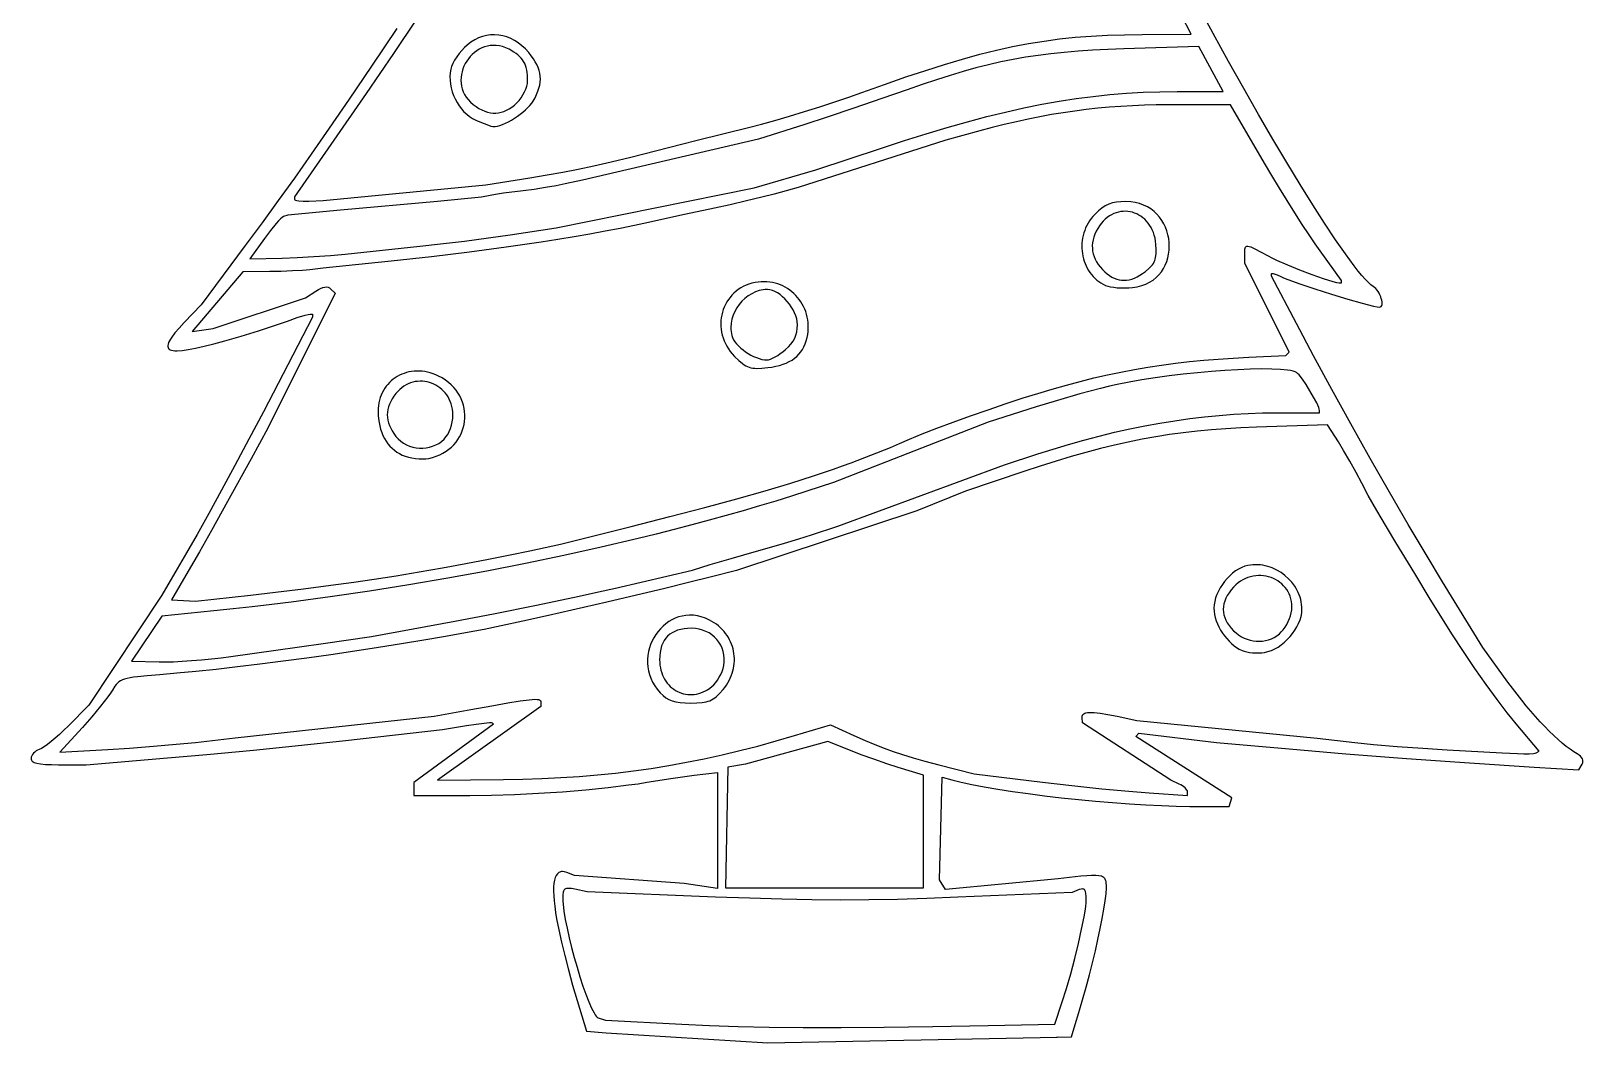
# Model space of a CAD drawing. Extents: x 0.91 to 4.59, y 1.46 to 6.32.
# Drawn here: x 0.913 to 4.587, y 1.456 to 3.852 of the extents above; entities that cross this region are included whole.
import ezdxf

# ---------------------------------------------------------------- set-up
doc = ezdxf.new("R2010")
doc.units = 0
doc.layers.add('LAYER_1', color=18, linetype='CONTINUOUS')

msp = doc.modelspace()

# ---------------------------------------------------------------- linework, layer by layer
at = {"layer": 'LAYER_1'}
for points in [[(1.8252, 3.8799), (1.7707, 3.7984), (1.7059, 3.7034), (1.6224, 3.5826), (1.5365, 3.4588), (1.5365, 3.4534), (1.5371, 3.4523), (1.5391, 3.4513), (1.5423, 3.4505), (1.5464, 3.4498), (1.5572, 3.449), (1.5703, 3.449), (1.6042, 3.4502), (1.9896, 3.4878), (2.0938, 3.5042), (2.1345, 3.5109), (2.1719, 3.5174), (2.2081, 3.5244), (2.2455, 3.5324), (2.2864, 3.5418), (2.3331, 3.5532), (2.4531, 3.5841), (2.4896, 3.5936), (2.6146, 3.6242), (2.6426, 3.6314), (2.6742, 3.6401), (2.7084, 3.6501), (2.7442, 3.6609), (2.7803, 3.6722), (2.8157, 3.6838), (2.8494, 3.6952), (2.8802, 3.7061), (2.9335, 3.7253), (2.9837, 3.7428), (3.031, 3.7585), (3.0757, 3.7727), (3.1184, 3.7853), (3.1592, 3.7965), (3.1985, 3.8063), (3.2368, 3.8147), (3.2742, 3.8219), (3.3112, 3.828), (3.3481, 3.8329), (3.3853, 3.8368), (3.4231, 3.8397), (3.4618, 3.8417), (3.5019, 3.843), (3.5435, 3.8434), (3.66, 3.8438), (3.522, 4.11)], [(1.779, 3.8577), (1.7186, 3.7681), (1.6656, 3.69), (1.6186, 3.6213), (1.576, 3.5599), (1.5363, 3.5035), (1.4981, 3.4502), (1.4598, 3.3976), (1.42, 3.3438), (1.3153, 3.2031), (1.2756, 3.1615), (1.2634, 3.1483), (1.2534, 3.1367), (1.2457, 3.1265), (1.2427, 3.122), (1.2403, 3.1178), (1.2384, 3.114), (1.2371, 3.1106), (1.2365, 3.1074), (1.2364, 3.1047), (1.237, 3.1022), (1.2381, 3.1002), (1.2399, 3.0984), (1.2423, 3.097), (1.2454, 3.096), (1.2491, 3.0952), (1.2534, 3.0948), (1.2584, 3.0947), (1.2703, 3.0955), (1.285, 3.0976), (1.3023, 3.1009), (1.3225, 3.1055), (1.3454, 3.1112), (1.3713, 3.1181), (1.4104, 3.1294), (1.4515, 3.1419), (1.4895, 3.1543), (1.5197, 3.1649), (1.5428, 3.173), (1.5618, 3.1787), (1.5691, 3.1805), (1.5746, 3.1815), (1.5781, 3.1816), (1.579, 3.1813), (1.5793, 3.1807), (1.5793, 3.1742), (1.4976, 3.0168), (1.4628, 2.9502), (1.4286, 2.8853), (1.3954, 2.8231), (1.3636, 2.7643), (1.3336, 2.7096), (1.306, 2.6599), (1.2809, 2.6158), (1.259, 2.5781), (1.222, 2.5156), (1.0493, 2.2552), (1.0005, 2.206), (0.9903, 2.196), (0.98, 2.1864), (0.97, 2.1775), (0.9603, 2.1695), (0.9515, 2.1625), (0.9437, 2.1569), (0.9371, 2.1529), (0.9322, 2.1506), (0.9283, 2.1491), (0.9246, 2.147), (0.9213, 2.1446), (0.9184, 2.1419), (0.916, 2.1389), (0.9142, 2.1358), (0.9131, 2.1326), (0.9127, 2.1295), (0.9129, 2.1275), (0.9134, 2.1256), (0.9144, 2.1239), (0.9159, 2.1224), (0.9178, 2.121), (0.9202, 2.1198), (0.9267, 2.1178), (0.9354, 2.1163), (0.9468, 2.1153), (0.9609, 2.1148), (0.9779, 2.1146), (1.0432, 2.1146), (1.2358, 2.1305), (1.3286, 2.1387), (1.4391, 2.1493), (1.5533, 2.161), (1.6575, 2.1722), (1.8866, 2.198), (1.9439, 2.2073), (1.9664, 2.2107), (1.9853, 2.213), (1.9986, 2.2141), (2.0025, 2.2141), (2.0043, 2.2137), (2.0075, 2.2108), (1.8189, 2.0724), (1.8189, 2.0417), (1.9513, 2.0417), (2.003, 2.0423), (2.0577, 2.044), (2.1141, 2.0468), (2.1707, 2.0506), (2.2261, 2.0552), (2.2789, 2.0605), (2.3276, 2.0665), (2.3501, 2.0696), (2.371, 2.0729), (2.4275, 2.0817), (2.483, 2.0895), (2.5377, 2.0964), (2.5377, 1.8211), (2.4595, 1.8335), (2.1991, 1.8526), (2.1817, 1.8594), (2.1761, 1.8611), (2.171, 1.8617), (2.1687, 1.8615), (2.1665, 1.8611), (2.1644, 1.8604), (2.1625, 1.8594), (2.1607, 1.8581), (2.1591, 1.8565), (2.1562, 1.8525), (2.1538, 1.8474), (2.152, 1.8411), (2.1508, 1.8336), (2.15, 1.825), (2.1499, 1.8153), (2.1502, 1.8044), (2.1512, 1.7924), (2.1526, 1.7793), (2.1546, 1.765), (2.1572, 1.7496), (2.1622, 1.7239), (2.1686, 1.6947), (2.1764, 1.6627), (2.1853, 1.6285), (2.1951, 1.5928), (2.2056, 1.5563), (2.2166, 1.5196), (2.2279, 1.4835), (2.2745, 1.4799), (2.6575, 1.4557), (3.3423, 1.4696), (3.3413, 1.4696), (3.376, 1.4706), (3.385, 1.4991), (3.3938, 1.5282), (3.4024, 1.5578), (3.4107, 1.5875), (3.4186, 1.6169), (3.4259, 1.6458), (3.4328, 1.6739), (3.439, 1.7009), (3.4445, 1.7265), (3.4492, 1.7504), (3.4531, 1.7723), (3.456, 1.7919), (3.458, 1.8088), (3.4589, 1.8229), (3.4589, 1.8288), (3.4586, 1.8338), (3.458, 1.8379), (3.4571, 1.8411), (3.4562, 1.8432), (3.455, 1.845), (3.4535, 1.8466), (3.4518, 1.8481), (3.4497, 1.8493), (3.4473, 1.8503), (3.4413, 1.8517), (3.4336, 1.8525), (3.4239, 1.8524), (3.4122, 1.8517), (3.3981, 1.8504), (3.345, 1.8446), (3.0777, 1.8192), (3.0637, 1.8416), (3.0702, 2.0854), (3.093, 2.079), (3.1148, 2.0734), (3.1406, 2.0677), (3.1698, 2.0621), (3.2021, 2.0566), (3.2369, 2.0513), (3.2738, 2.0461), (3.3123, 2.0411), (3.352, 2.0365), (3.3925, 2.0322), (3.4331, 2.0282), (3.4736, 2.0248), (3.5134, 2.0218), (3.552, 2.0194), (3.5891, 2.0176), (3.6241, 2.0164), (3.6566, 2.0159), (3.7494, 2.0156), (3.7557, 2.0365), (3.5283, 2.1816), (3.5359, 2.1892), (3.72, 2.1673), (3.8918, 2.1518), (4.0257, 2.1404), (4.1692, 2.1293), (4.319, 2.1187), (4.4715, 2.109), (4.5772, 2.1027), (4.5853, 2.1158), (4.5867, 2.1189), (4.5873, 2.122), (4.5871, 2.1252), (4.586, 2.1284), (4.5842, 2.1315), (4.5815, 2.1345), (4.5782, 2.1373), (4.574, 2.14), (4.5658, 2.145), (4.557, 2.1511), (4.5479, 2.158), (4.5383, 2.1659), (4.5284, 2.1745), (4.5182, 2.1839), (4.5077, 2.1941), (4.497, 2.2049), (4.4862, 2.2164), (4.4752, 2.2284), (4.4642, 2.241), (4.4532, 2.254), (4.4422, 2.2675), (4.4313, 2.2814), (4.4204, 2.2956), (4.4098, 2.3101), (4.3506, 2.3924), (4.2548, 2.5477), (4.2159, 2.6119), (4.1737, 2.6831), (4.1293, 2.7595), (4.0837, 2.8395), (4.0379, 2.9213), (3.9928, 3.003), (3.9495, 3.0829), (3.909, 3.1592), (3.8502, 3.2716), (3.8502, 3.2768), (3.8506, 3.2776), (3.8519, 3.2779), (3.8538, 3.2777), (3.8565, 3.2771), (3.8633, 3.2746), (3.8716, 3.2705), (3.8786, 3.2672), (3.8889, 3.2631), (3.9172, 3.2528), (3.9527, 3.2409), (3.9916, 3.2286), (4.0302, 3.2169), (4.0646, 3.2071), (4.0911, 3.2004), (4.1002, 3.1986), (4.1059, 3.1979), (4.1082, 3.1984), (4.1099, 3.1996), (4.1111, 3.2015), (4.1117, 3.2041), (4.1119, 3.2072), (4.1116, 3.2106), (4.1109, 3.2145), (4.1098, 3.2185), (4.1084, 3.2226), (4.1066, 3.2268), (4.1045, 3.2309), (4.1021, 3.2349), (4.0995, 3.2386), (4.0967, 3.2419), (4.0937, 3.2447), (4.0906, 3.2471), (4.0852, 3.251), (4.0789, 3.2567), (4.0719, 3.264), (4.064, 3.2729), (4.0553, 3.2834), (4.0459, 3.2954), (4.0251, 3.3238), (4.0016, 3.3576), (3.9757, 3.3965), (3.9477, 3.4401), (3.9178, 3.4881), (3.8863, 3.54), (3.8533, 3.5955), (3.8191, 3.6541), (3.784, 3.7156), (3.7481, 3.7794), (3.7117, 3.8454), (3.6751, 3.9129)]]:
    msp.add_lwpolyline(points, dxfattribs=at)
for points in [[(1.9658, 3.6407), (1.9796, 3.6349), (1.9919, 3.6301), (2.0013, 3.6267), (2.0065, 3.6254), (2.0113, 3.6256), (2.0168, 3.6265), (2.0227, 3.6282), (2.0292, 3.6305), (2.0359, 3.6335), (2.0429, 3.6369), (2.05, 3.6409), (2.0572, 3.6452), (2.0642, 3.6498), (2.071, 3.6547), (2.0775, 3.6598), (2.0836, 3.665), (2.0891, 3.6703), (2.0941, 3.6755), (2.0982, 3.6806), (2.1016, 3.6856), (2.106, 3.6937), (2.1098, 3.7015), (2.113, 3.7091), (2.1154, 3.7165), (2.1172, 3.7237), (2.1183, 3.7308), (2.1187, 3.7378), (2.1184, 3.7447), (2.1174, 3.7515), (2.1158, 3.7584), (2.1134, 3.7652), (2.1104, 3.7721), (2.1066, 3.779), (2.1022, 3.7861), (2.097, 3.7932), (2.0911, 3.8006), (2.0833, 3.8092), (2.075, 3.8169), (2.0664, 3.8236), (2.0575, 3.8293), (2.0484, 3.834), (2.0391, 3.8377), (2.0296, 3.8404), (2.02, 3.8421), (2.0104, 3.8427), (2.0008, 3.8424), (1.9912, 3.841), (1.9817, 3.8386), (1.9723, 3.8352), (1.9631, 3.8307), (1.9542, 3.8251), (1.9456, 3.8185), (1.9389, 3.8124), (1.9324, 3.8055), (1.9263, 3.7981), (1.9206, 3.7904), (1.9157, 3.7826), (1.9115, 3.775), (1.9084, 3.7678), (1.9064, 3.7612), (1.905, 3.7526), (1.9044, 3.7438), (1.9047, 3.7348), (1.9058, 3.7258), (1.9075, 3.7168), (1.9101, 3.7079), (1.9132, 3.6992), (1.917, 3.6907), (1.9214, 3.6825), (1.9264, 3.6747), (1.9319, 3.6674), (1.9378, 3.6607), (1.9442, 3.6545), (1.9511, 3.6491), (1.9582, 3.6445)], [(1.6562, 3.3235), (1.8333, 3.342), (1.8824, 3.3474), (1.939, 3.3544), (1.9962, 3.3619), (2.0469, 3.3692), (2.1562, 3.3859), (2.625, 3.4806), (2.7708, 3.5227), (2.9266, 3.5744), (2.9807, 3.5921), (3.0325, 3.6083), (3.0821, 3.6232), (3.1299, 3.6367), (3.1759, 3.6489), (3.2204, 3.6599), (3.2636, 3.6696), (3.3057, 3.6781), (3.3468, 3.6855), (3.3873, 3.6918), (3.4272, 3.697), (3.4668, 3.7012), (3.5063, 3.7044), (3.5459, 3.7066), (3.5858, 3.7079), (3.6262, 3.7083), (3.7357, 3.7083), (3.6775, 3.8152), (3.5002, 3.8094), (3.4621, 3.8079), (3.426, 3.8061), (3.3918, 3.8038), (3.359, 3.8011), (3.3275, 3.7978), (3.297, 3.7939), (3.2672, 3.7895), (3.2379, 3.7843), (3.2087, 3.7785), (3.1795, 3.7718), (3.1499, 3.7643), (3.1197, 3.7559), (3.0886, 3.7467), (3.0563, 3.7364), (3.0226, 3.7251), (2.9872, 3.7127), (2.9269, 3.6915), (2.8611, 3.6689), (2.7978, 3.6477), (2.7448, 3.6304), (2.6354, 3.5954), (2.2188, 3.4989), (2.1771, 3.4895), (2.1564, 3.4854), (2.1308, 3.4809), (2.1037, 3.4768), (2.0781, 3.4734), (2.0315, 3.4674), (2.0126, 3.4646), (2, 3.4624), (1.9792, 3.4581), (1.875, 3.4483), (1.6458, 3.4271), (1.5208, 3.4155), (1.5104, 3.4122), (1.5076, 3.4105), (1.5036, 3.4071), (1.4987, 3.402), (1.4929, 3.3957), (1.4797, 3.3796), (1.4655, 3.3607), (1.431, 3.3125), (1.5072, 3.314), (1.5425, 3.3152), (1.5824, 3.3174), (1.6219, 3.3203)], [(2.063, 3.6818), (2.0681, 3.6875), (2.0729, 3.6938), (2.0772, 3.7005), (2.081, 3.7074), (2.0842, 3.7143), (2.0865, 3.7211), (2.088, 3.7274), (2.0885, 3.733), (2.088, 3.7471), (2.0874, 3.7534), (2.0864, 3.7593), (2.0851, 3.7649), (2.0835, 3.77), (2.0815, 3.7748), (2.0791, 3.7793), (2.0764, 3.7836), (2.0732, 3.7876), (2.0696, 3.7914), (2.0656, 3.795), (2.0611, 3.7985), (2.0561, 3.8019), (2.0445, 3.8085), (2.0369, 3.812), (2.0293, 3.8146), (2.0218, 3.8164), (2.0144, 3.8174), (2.0072, 3.8176), (2.0001, 3.817), (1.9932, 3.8158), (1.9866, 3.8139), (1.9802, 3.8115), (1.974, 3.8084), (1.9682, 3.8048), (1.9627, 3.8008), (1.9575, 3.7962), (1.9527, 3.7913), (1.9483, 3.786), (1.9443, 3.7804), (1.9408, 3.7745), (1.9377, 3.7683), (1.9352, 3.7619), (1.9332, 3.7554), (1.9317, 3.7487), (1.9309, 3.7419), (1.9306, 3.7351), (1.9309, 3.7282), (1.932, 3.7214), (1.9337, 3.7147), (1.9361, 3.708), (1.9392, 3.7015), (1.9432, 3.6952), (1.9479, 3.6892), (1.9534, 3.6833), (1.9597, 3.6778), (1.9666, 3.6728), (1.9733, 3.6685), (1.9801, 3.6649), (1.9868, 3.662), (1.9935, 3.6598), (2.0002, 3.6583), (2.0068, 3.6575), (2.0133, 3.6574), (2.0198, 3.658), (2.0262, 3.6593), (2.0325, 3.6613), (2.0388, 3.664), (2.045, 3.6674), (2.0511, 3.6715), (2.0571, 3.6763)], [(1.3021, 2.5019), (1.4323, 2.5162), (1.4919, 2.523), (1.5579, 2.5311), (1.6223, 2.5393), (1.6771, 2.5467), (1.7253, 2.5537), (1.7772, 2.5619), (1.8315, 2.571), (1.8869, 2.5807), (1.9421, 2.5907), (1.9958, 2.601), (2.0468, 2.6112), (2.0938, 2.6211), (2.1667, 2.637), (2.3333, 2.6787), (2.425, 2.7019), (2.5083, 2.7237), (2.5836, 2.744), (2.6512, 2.7632), (2.7117, 2.7812), (2.7654, 2.7981), (2.8128, 2.8142), (2.8342, 2.822), (2.8542, 2.8295), (2.9479, 2.8659), (2.9688, 2.8753), (2.9924, 2.8855), (3.0224, 2.8976), (3.0573, 2.9111), (3.096, 2.9255), (3.137, 2.9403), (3.1793, 2.9551), (3.2214, 2.9695), (3.2621, 2.9829), (3.2968, 2.9938), (3.3308, 3.004), (3.3641, 3.0135), (3.3969, 3.0222), (3.4293, 3.0302), (3.4614, 3.0376), (3.4933, 3.0443), (3.5253, 3.0503), (3.5573, 3.0558), (3.5896, 3.0607), (3.6223, 3.065), (3.6555, 3.0688), (3.6893, 3.0721), (3.7239, 3.0749), (3.7594, 3.0772), (3.7959, 3.0791), (3.8834, 3.083), (3.8919, 3.0916), (3.7865, 3.3017), (3.7865, 3.3227), (3.7867, 3.3314), (3.787, 3.3348), (3.7876, 3.3375), (3.7886, 3.3396), (3.7899, 3.3411), (3.7918, 3.3419), (3.7942, 3.3421), (3.7972, 3.3416), (3.8009, 3.3404), (3.8107, 3.3361), (3.8241, 3.3292), (3.8417, 3.3195), (3.851, 3.3146), (3.862, 3.3093), (3.8877, 3.2979), (3.9163, 3.2863), (3.9454, 3.2753), (3.9723, 3.2658), (3.9947, 3.2589), (4.0034, 3.2566), (4.01, 3.2553), (4.0142, 3.2551), (4.0153, 3.2554), (4.0156, 3.2561), (4.0156, 3.2607), (3.9649, 3.3309), (3.9531, 3.3478), (3.9389, 3.369), (3.9228, 3.3937), (3.9054, 3.421), (3.8688, 3.4799), (3.8507, 3.5099), (3.8334, 3.5391), (3.7526, 3.6771), (3.6054, 3.677), (3.5769, 3.6767), (3.5488, 3.676), (3.5209, 3.6749), (3.4933, 3.6733), (3.4658, 3.6712), (3.4385, 3.6687), (3.4112, 3.6657), (3.384, 3.6622), (3.3567, 3.6582), (3.3292, 3.6536), (3.3016, 3.6486), (3.2738, 3.643), (3.2457, 3.6369), (3.2172, 3.6303), (3.1884, 3.6231), (3.159, 3.6154), (3.0784, 3.5935), (2.7292, 3.4814), (2.6719, 3.4654), (2.6431, 3.4579), (2.6069, 3.4492), (2.5681, 3.4404), (2.5312, 3.4325), (2.4602, 3.4176), (2.4062, 3.4057), (2.3744, 3.3985), (2.3414, 3.3913), (2.3073, 3.3844), (2.2721, 3.3775), (2.2358, 3.3709), (2.1984, 3.3643), (2.1598, 3.3579), (2.1203, 3.3516), (2.0379, 3.3395), (1.9512, 3.328), (1.8605, 3.3171), (1.7656, 3.3068), (1.6042, 3.2902), (1.5729, 3.2864), (1.5557, 3.2849), (1.5321, 3.2836), (1.5051, 3.2825), (1.4778, 3.282), (1.4139, 3.2812), (1.2941, 3.1406), (1.3438, 3.1474), (1.5625, 3.2198), (1.5871, 3.2359), (1.593, 3.2395), (1.5984, 3.2423), (1.6035, 3.2442), (1.6081, 3.2453), (1.6122, 3.2456), (1.6159, 3.2451), (1.6192, 3.2437), (1.622, 3.2415), (1.6324, 3.2311), (1.4736, 2.9115), (1.4335, 2.8385), (1.3777, 2.7375), (1.3396, 2.669), (1.3113, 2.6189), (1.2848, 2.5729), (1.2455, 2.5052)], [(3.4568, 3.2494), (3.4622, 3.2476), (3.4688, 3.246), (3.4764, 3.2448), (3.4848, 3.2439), (3.4937, 3.2434), (3.5028, 3.2433), (3.5119, 3.2436), (3.5207, 3.2443), (3.5321, 3.246), (3.5427, 3.2488), (3.5524, 3.2524), (3.5613, 3.2569), (3.5695, 3.2621), (3.5768, 3.268), (3.5834, 3.2746), (3.5891, 3.2817), (3.5941, 3.2894), (3.5983, 3.2974), (3.6017, 3.3059), (3.6044, 3.3146), (3.6063, 3.3235), (3.6074, 3.3327), (3.6078, 3.3419), (3.6075, 3.3511), (3.6064, 3.3603), (3.6046, 3.3694), (3.602, 3.3783), (3.5988, 3.387), (3.5948, 3.3954), (3.5901, 3.4034), (3.5846, 3.4109), (3.5785, 3.418), (3.5717, 3.4244), (3.5642, 3.4303), (3.556, 3.4354), (3.5471, 3.4397), (3.5376, 3.4432), (3.5273, 3.4458), (3.5164, 3.4474), (3.5049, 3.4479), (3.4931, 3.4476), (3.4826, 3.4465), (3.4732, 3.4446), (3.4645, 3.4416), (3.4563, 3.4376), (3.4483, 3.4323), (3.4401, 3.4256), (3.4315, 3.4175), (3.427, 3.4126), (3.4228, 3.4076), (3.419, 3.4023), (3.4156, 3.3969), (3.4125, 3.3913), (3.4098, 3.3855), (3.4075, 3.3797), (3.4055, 3.3737), (3.4039, 3.3676), (3.4026, 3.3615), (3.4017, 3.3553), (3.4011, 3.3491), (3.4008, 3.3429), (3.4009, 3.3367), (3.4013, 3.3306), (3.4021, 3.3245), (3.4032, 3.3184), (3.4046, 3.3125), (3.4063, 3.3066), (3.4083, 3.3009), (3.4107, 3.2954), (3.4134, 3.29), (3.4164, 3.2847), (3.4197, 3.2797), (3.4233, 3.2749), (3.4272, 3.2704), (3.4314, 3.2661), (3.4359, 3.2621), (3.4407, 3.2584), (3.4458, 3.2551), (3.4512, 3.252)], [(3.5512, 3.2824), (3.5591, 3.289), (3.5654, 3.2953), (3.5679, 3.2984), (3.5701, 3.3015), (3.5719, 3.3048), (3.5734, 3.3082), (3.5746, 3.3118), (3.5755, 3.3156), (3.5766, 3.3242), (3.5767, 3.3344), (3.5761, 3.3465), (3.5752, 3.3541), (3.574, 3.3613), (3.5722, 3.3681), (3.5701, 3.3746), (3.5675, 3.3808), (3.5646, 3.3866), (3.5613, 3.3919), (3.5577, 3.397), (3.5539, 3.4016), (3.5497, 3.4058), (3.5453, 3.4096), (3.5407, 3.413), (3.5358, 3.416), (3.5308, 3.4186), (3.5257, 3.4207), (3.5204, 3.4224), (3.515, 3.4236), (3.5095, 3.4244), (3.504, 3.4248), (3.4985, 3.4246), (3.4929, 3.4241), (3.4874, 3.423), (3.4819, 3.4214), (3.4765, 3.4194), (3.4711, 3.4168), (3.4659, 3.4137), (3.4609, 3.4102), (3.456, 3.4061), (3.4513, 3.4015), (3.4468, 3.3963), (3.4425, 3.3906), (3.4386, 3.3844), (3.4348, 3.3775), (3.4316, 3.3706), (3.4292, 3.3638), (3.4273, 3.357), (3.4261, 3.3503), (3.4256, 3.3436), (3.4257, 3.3371), (3.4264, 3.3305), (3.4278, 3.3241), (3.4298, 3.3178), (3.4324, 3.3115), (3.4357, 3.3053), (3.4396, 3.2992), (3.4442, 3.2932), (3.4494, 3.2873), (3.4552, 3.2815), (3.4607, 3.2768), (3.4662, 3.2727), (3.4719, 3.2692), (3.4775, 3.2664), (3.4833, 3.2642), (3.4891, 3.2626), (3.495, 3.2617), (3.5009, 3.2614), (3.5069, 3.2618), (3.513, 3.2628), (3.5192, 3.2645), (3.5255, 3.2668), (3.5318, 3.2697), (3.5382, 3.2733), (3.5447, 3.2776)], [(2.5786, 3.0812), (2.5884, 3.0718), (2.597, 3.0645), (2.601, 3.0616), (2.6049, 3.0592), (2.6088, 3.0572), (2.6129, 3.0556), (2.617, 3.0544), (2.6214, 3.0536), (2.6262, 3.0531), (2.6313, 3.0529), (2.643, 3.0534), (2.6572, 3.0548), (2.667, 3.0561), (2.6763, 3.0578), (2.6851, 3.06), (2.6933, 3.0625), (2.7009, 3.0654), (2.708, 3.0688), (2.7145, 3.0725), (2.7205, 3.0767), (2.726, 3.0813), (2.731, 3.0864), (2.7354, 3.0919), (2.7394, 3.0978), (2.7428, 3.1042), (2.7458, 3.111), (2.7482, 3.1183), (2.7502, 3.126), (2.7516, 3.1332), (2.7525, 3.1404), (2.7529, 3.1474), (2.7529, 3.1544), (2.7525, 3.1612), (2.7517, 3.1679), (2.7505, 3.1745), (2.7489, 3.1809), (2.7469, 3.1872), (2.7446, 3.1933), (2.7419, 3.1992), (2.7388, 3.2049), (2.7355, 3.2104), (2.7318, 3.2157), (2.7279, 3.2207), (2.7236, 3.2255), (2.7191, 3.23), (2.7144, 3.2342), (2.7093, 3.2381), (2.7041, 3.2417), (2.6986, 3.245), (2.6929, 3.248), (2.687, 3.2506), (2.6809, 3.2528), (2.6747, 3.2547), (2.6683, 3.2562), (2.6617, 3.2573), (2.655, 3.258), (2.6482, 3.2582), (2.6413, 3.258), (2.6342, 3.2574), (2.6271, 3.2563), (2.6197, 3.2546), (2.6125, 3.2525), (2.6057, 3.2499), (2.5992, 3.2469), (2.5931, 3.2434), (2.5873, 3.2396), (2.5819, 3.2355), (2.5768, 3.231), (2.5721, 3.2262), (2.5677, 3.2211), (2.5638, 3.2157), (2.5602, 3.2101), (2.557, 3.2043), (2.5542, 3.1982), (2.5518, 3.192), (2.5498, 3.1857), (2.5482, 3.1792), (2.5471, 3.1726), (2.5463, 3.1659), (2.546, 3.1591), (2.5462, 3.1523), (2.5468, 3.1455), (2.5478, 3.1387), (2.5493, 3.1319), (2.5513, 3.1251), (2.5537, 3.1185), (2.5567, 3.1119), (2.5601, 3.1054), (2.5639, 3.0991), (2.5683, 3.093), (2.5732, 3.087)], [(2.6991, 3.0973), (2.7061, 3.1038), (2.7121, 3.1104), (2.7169, 3.1171), (2.7208, 3.1241), (2.7238, 3.1313), (2.7258, 3.1391), (2.727, 3.1473), (2.7274, 3.1562), (2.727, 3.1631), (2.7256, 3.1701), (2.7235, 3.1772), (2.7206, 3.1844), (2.7171, 3.1914), (2.7129, 3.1983), (2.7083, 3.205), (2.7033, 3.2113), (2.6978, 3.2172), (2.6921, 3.2226), (2.6862, 3.2275), (2.6802, 3.2316), (2.6741, 3.235), (2.668, 3.2375), (2.662, 3.239), (2.6562, 3.2396), (2.6513, 3.2394), (2.6464, 3.2389), (2.6417, 3.2381), (2.637, 3.237), (2.6279, 3.2339), (2.6191, 3.2297), (2.6108, 3.2246), (2.6031, 3.2186), (2.596, 3.2118), (2.5896, 3.2042), (2.5839, 3.1961), (2.5791, 3.1875), (2.5752, 3.1785), (2.5723, 3.1692), (2.5704, 3.1596), (2.5697, 3.1499), (2.5698, 3.1451), (2.5701, 3.1402), (2.5709, 3.1354), (2.5719, 3.1306), (2.5735, 3.1257), (2.5761, 3.1208), (2.5793, 3.1158), (2.5833, 3.1108), (2.5879, 3.1059), (2.593, 3.1011), (2.5986, 3.0965), (2.6045, 3.0922), (2.6107, 3.0881), (2.6171, 3.0844), (2.6236, 3.0811), (2.6302, 3.0783), (2.6367, 3.076), (2.6431, 3.0743), (2.6493, 3.0733), (2.6552, 3.0729), (2.6589, 3.0734), (2.6634, 3.0748), (2.6687, 3.0771), (2.6745, 3.0801), (2.6806, 3.0837), (2.6868, 3.0878), (2.6931, 3.0924)], [(1.3854, 2.3705), (1.4926, 2.3854), (1.6042, 2.4014), (1.7188, 2.4181), (1.9165, 2.4544), (2.0076, 2.4718), (2.1097, 2.4924), (2.2102, 2.5137), (2.256, 2.5237), (2.2967, 2.5329), (2.4792, 2.5751), (2.5208, 2.5882), (2.5701, 2.6029), (2.6302, 2.6199), (2.6614, 2.6288), (2.6964, 2.6391), (2.7308, 2.6495), (2.7604, 2.6588), (2.8229, 2.679), (3.2173, 2.8244), (3.2962, 2.8503), (3.3328, 2.862), (3.3694, 2.873), (3.4058, 2.8832), (3.4421, 2.8927), (3.4783, 2.9015), (3.5143, 2.9095), (3.5501, 2.9168), (3.5858, 2.9233), (3.6212, 2.929), (3.6564, 2.934), (3.6913, 2.9382), (3.726, 2.9417), (3.7604, 2.9444), (3.7945, 2.9464), (3.8283, 2.9475), (3.8617, 2.9479), (3.9635, 2.9479), (3.9635, 2.9532), (3.9631, 2.9561), (3.9617, 2.9603), (3.9568, 2.9714), (3.9496, 2.9851), (3.941, 3), (3.9318, 3.0147), (3.9229, 3.0277), (3.9151, 3.0377), (3.9118, 3.0411), (3.9092, 3.0433), (3.9057, 3.045), (3.901, 3.0465), (3.8951, 3.0478), (3.8881, 3.0489), (3.871, 3.0505), (3.8503, 3.0514), (3.8263, 3.0516), (3.7995, 3.051), (3.7704, 3.0498), (3.7396, 3.048), (3.7074, 3.0456), (3.6743, 3.0426), (3.6408, 3.0391), (3.6075, 3.0351), (3.5747, 3.0307), (3.5429, 3.0258), (3.5126, 3.0205), (3.4844, 3.0148), (3.4664, 3.0107), (3.4451, 3.0054), (3.3958, 2.9923), (3.3429, 2.9772), (3.2926, 2.9618), (3.179, 2.9257), (2.8125, 2.7829), (2.75, 2.7624), (2.7134, 2.7505), (2.6759, 2.7388), (2.6376, 2.7272), (2.5986, 2.7157), (2.5588, 2.7044), (2.5183, 2.6932), (2.4772, 2.6821), (2.4354, 2.6712), (2.3931, 2.6605), (2.3502, 2.65), (2.263, 2.6295), (2.174, 2.6098), (2.0837, 2.591), (1.9922, 2.573), (1.8999, 2.5561), (1.8071, 2.5402), (1.7141, 2.5254), (1.6211, 2.5118), (1.5285, 2.4994), (1.4825, 2.4937), (1.4366, 2.4883), (1.3911, 2.4832), (1.3457, 2.4785), (1.2227, 2.4661), (1.1508, 2.3594), (1.216, 2.3579), (1.2312, 2.3579), (1.2496, 2.3584), (1.2703, 2.3595), (1.2927, 2.361), (1.3161, 2.3629), (1.3398, 2.3652), (1.3632, 2.3677)], [(1.7914, 2.8477), (1.7984, 2.8451), (1.8061, 2.8428), (1.8144, 2.8411), (1.8228, 2.8397), (1.8313, 2.8389), (1.8395, 2.8387), (1.8472, 2.839), (1.8542, 2.8399), (1.8634, 2.8421), (1.8722, 2.8449), (1.8804, 2.8482), (1.8881, 2.8521), (1.8954, 2.8565), (1.902, 2.8613), (1.9082, 2.8666), (1.9138, 2.8722), (1.9189, 2.8783), (1.9234, 2.8846), (1.9274, 2.8912), (1.9309, 2.8981), (1.9338, 2.9052), (1.9361, 2.9125), (1.9379, 2.92), (1.9391, 2.9275), (1.9397, 2.9352), (1.9397, 2.9428), (1.9392, 2.9505), (1.9381, 2.9582), (1.9364, 2.9657), (1.9341, 2.9732), (1.9312, 2.9806), (1.9277, 2.9877), (1.9236, 2.9947), (1.9189, 3.0014), (1.9136, 3.0079), (1.9077, 3.014), (1.9011, 3.0198), (1.8939, 3.0252), (1.8861, 3.0302), (1.8777, 3.0347), (1.8711, 3.0377), (1.8646, 3.0402), (1.858, 3.0423), (1.8515, 3.0439), (1.845, 3.0452), (1.8386, 3.046), (1.8322, 3.0465), (1.8259, 3.0465), (1.8197, 3.0462), (1.8136, 3.0455), (1.8076, 3.0444), (1.8017, 3.0429), (1.796, 3.0411), (1.7904, 3.039), (1.7851, 3.0365), (1.7799, 3.0337), (1.7749, 3.0306), (1.7702, 3.0272), (1.7656, 3.0235), (1.7613, 3.0194), (1.7573, 3.0151), (1.7536, 3.0106), (1.7501, 3.0057), (1.747, 3.0006), (1.7441, 2.9952), (1.7416, 2.9896), (1.7395, 2.9838), (1.7377, 2.9777), (1.7363, 2.9714), (1.7352, 2.9649), (1.7346, 2.9582), (1.7344, 2.9513), (1.7346, 2.9422), (1.7354, 2.9334), (1.7366, 2.9248), (1.7383, 2.9166), (1.7404, 2.9086), (1.743, 2.901), (1.746, 2.8938), (1.7495, 2.887), (1.7533, 2.8805), (1.7576, 2.8744), (1.7623, 2.8688), (1.7674, 2.8636), (1.7729, 2.8589), (1.7787, 2.8547), (1.7849, 2.851)], [(1.8906, 2.8854), (1.8952, 2.8907), (1.8993, 2.8966), (1.9029, 2.9033), (1.9059, 2.9104), (1.9083, 2.9181), (1.91, 2.926), (1.9111, 2.9343), (1.9115, 2.9427), (1.9112, 2.9496), (1.9104, 2.9562), (1.9092, 2.9626), (1.9075, 2.9687), (1.9054, 2.9745), (1.9029, 2.98), (1.9, 2.9853), (1.8968, 2.9902), (1.8932, 2.9948), (1.8894, 2.9991), (1.8852, 3.0031), (1.8808, 3.0067), (1.8762, 3.01), (1.8713, 3.0129), (1.8663, 3.0155), (1.8611, 3.0176), (1.8558, 3.0194), (1.8504, 3.0208), (1.8449, 3.0218), (1.8393, 3.0223), (1.8337, 3.0225), (1.8281, 3.0222), (1.8225, 3.0215), (1.817, 3.0203), (1.8115, 3.0186), (1.806, 3.0165), (1.8008, 3.0139), (1.7956, 3.0108), (1.7906, 3.0072), (1.7858, 3.0031), (1.7812, 2.9985), (1.7768, 2.9934), (1.772, 2.9869), (1.7678, 2.9805), (1.7643, 2.9741), (1.7614, 2.9678), (1.7591, 2.9615), (1.7575, 2.9552), (1.7566, 2.9489), (1.7563, 2.9427), (1.7566, 2.9365), (1.7575, 2.9302), (1.7591, 2.924), (1.7614, 2.9177), (1.7643, 2.9113), (1.7678, 2.905), (1.772, 2.8985), (1.7768, 2.892), (1.7822, 2.8859), (1.7882, 2.8806), (1.7947, 2.876), (1.8016, 2.8721), (1.8089, 2.869), (1.8165, 2.8666), (1.8243, 2.865), (1.8322, 2.8642), (1.8402, 2.8641), (1.8481, 2.8648), (1.8559, 2.8663), (1.8636, 2.8685), (1.8709, 2.8716), (1.8779, 2.8754), (1.8845, 2.88)], [(3.651, 2.0415), (3.651, 2.0504), (3.6506, 2.0524), (3.6495, 2.0546), (3.6476, 2.057), (3.6452, 2.0595), (3.6423, 2.0619), (3.6389, 2.0644), (3.6352, 2.0667), (3.6312, 2.0687), (3.6113, 2.0781), (3.4021, 2.2135), (3.4016, 2.2266), (3.4017, 2.2292), (3.4023, 2.2316), (3.4034, 2.2336), (3.4051, 2.2352), (3.4075, 2.2365), (3.4104, 2.2375), (3.4141, 2.2382), (3.4185, 2.2385), (3.4236, 2.2385), (3.4296, 2.2381), (3.444, 2.2364), (3.4622, 2.2334), (3.4844, 2.2292), (3.5312, 2.2196), (3.9583, 2.1772), (4.0469, 2.167), (4.0915, 2.1625), (4.1477, 2.1578), (4.2081, 2.1534), (4.2656, 2.1499), (4.3958, 2.143), (4.4323, 2.1407), (4.4471, 2.1402), (4.4603, 2.1404), (4.4705, 2.1412), (4.4741, 2.1419), (4.4764, 2.1427), (4.484, 2.1469), (4.4293, 2.2114), (4.419, 2.2238), (4.408, 2.2376), (4.3842, 2.2688), (4.3585, 2.3041), (4.3316, 2.3425), (4.3042, 2.3829), (4.277, 2.4243), (4.2507, 2.4659), (4.2259, 2.5065), (4.1895, 2.5669), (4.1444, 2.6406), (4.1221, 2.6775), (4.0995, 2.7162), (4.0791, 2.7521), (4.0636, 2.7808), (4.05, 2.8061), (4.0351, 2.8329), (4.0205, 2.8582), (4.0082, 2.8786), (3.9823, 2.9195), (3.8141, 2.9136), (3.7775, 2.912), (3.7421, 2.91), (3.7076, 2.9074), (3.6739, 2.9042), (3.6409, 2.9004), (3.6082, 2.896), (3.5757, 2.8909), (3.5433, 2.8851), (3.5108, 2.8785), (3.4779, 2.8712), (3.4446, 2.863), (3.4105, 2.854), (3.3756, 2.8441), (3.3396, 2.8332), (3.3023, 2.8214), (3.2637, 2.8087), (3.125, 2.7619), (3.0104, 2.7156), (2.5833, 2.5746), (2.5208, 2.5586), (2.4724, 2.5464), (2.4131, 2.532), (2.2762, 2.4996), (2.1378, 2.4678), (2.0768, 2.4542), (2.026, 2.4432), (1.9859, 2.435), (1.9416, 2.4265), (1.8939, 2.4179), (1.8431, 2.4092), (1.7901, 2.4005), (1.7352, 2.3918), (1.6792, 2.3833), (1.6225, 2.375), (1.5659, 2.3671), (1.5098, 2.3596), (1.4548, 2.3525), (1.4016, 2.3461), (1.3507, 2.3402), (1.3027, 2.3352), (1.2581, 2.3309), (1.2177, 2.3276), (1.1878, 2.3252), (1.1646, 2.3229), (1.1552, 2.3217), (1.1471, 2.3204), (1.1401, 2.3189), (1.1341, 2.3172), (1.1289, 2.3153), (1.1245, 2.3131), (1.1207, 2.3105), (1.1173, 2.3075), (1.1142, 2.3042), (1.1113, 2.3003), (1.1054, 2.291), (1.1008, 2.2839), (1.0944, 2.2749), (1.0774, 2.2529), (1.0566, 2.228), (1.0344, 2.2029), (0.9808, 2.1442), (1.0946, 2.1506), (1.1461, 2.1539), (1.2025, 2.1581), (1.2567, 2.1629), (1.3021, 2.1675), (1.3958, 2.178), (1.8672, 2.2292), (1.9544, 2.2453), (2.0034, 2.2542), (2.0417, 2.261), (2.0708, 2.2657), (2.0918, 2.2684), (2.0996, 2.2691), (2.1059, 2.2694), (2.1108, 2.2693), (2.1144, 2.2687), (2.117, 2.2678), (2.1187, 2.2665), (2.1195, 2.2649), (2.1198, 2.2629), (2.1198, 2.2522), (1.875, 2.0781), (2.0313, 2.0795), (2.0773, 2.0803), (2.1225, 2.0817), (2.1668, 2.0839), (2.2106, 2.0868), (2.2538, 2.0904), (2.2965, 2.0948), (2.3389, 2.0999), (2.381, 2.1059), (2.4229, 2.1126), (2.4648, 2.1202), (2.5068, 2.1286), (2.5488, 2.1378), (2.5911, 2.1479), (2.6337, 2.1588), (2.6768, 2.1707), (2.7204, 2.1834), (2.8054, 2.209), (2.861, 2.1838), (2.8876, 2.172), (2.911, 2.162), (2.9328, 2.1534), (2.9541, 2.1456), (2.9764, 2.1384), (3.001, 2.1311), (3.0292, 2.1233), (3.0625, 2.1146), (3.1458, 2.0932), (3.3073, 2.0734), (3.3772, 2.0652), (3.4481, 2.0576), (3.5118, 2.0515), (3.5599, 2.0476)], [(3.7801, 2.3848), (3.7851, 2.3831), (3.7911, 2.3816), (3.7977, 2.3805), (3.8048, 2.3797), (3.8121, 2.3793), (3.8195, 2.3793), (3.8266, 2.3797), (3.8333, 2.3804), (3.8415, 2.3822), (3.8496, 2.385), (3.8576, 2.3887), (3.8654, 2.3932), (3.873, 2.3984), (3.8803, 2.4043), (3.8873, 2.4108), (3.8938, 2.4178), (3.8998, 2.4252), (3.9053, 2.433), (3.91, 2.441), (3.9141, 2.4492), (3.9174, 2.4575), (3.9198, 2.4658), (3.9214, 2.4741), (3.9219, 2.4822), (3.9217, 2.4882), (3.9211, 2.494), (3.9202, 2.4998), (3.919, 2.5055), (3.9174, 2.5111), (3.9155, 2.5165), (3.9133, 2.5219), (3.9108, 2.5271), (3.908, 2.5321), (3.905, 2.537), (3.8982, 2.5464), (3.8904, 2.5549), (3.8818, 2.5627), (3.8724, 2.5696), (3.8624, 2.5755), (3.8518, 2.5804), (3.8464, 2.5824), (3.8408, 2.5842), (3.8352, 2.5856), (3.8294, 2.5867), (3.8237, 2.5875), (3.8178, 2.588), (3.8119, 2.5881), (3.806, 2.5879), (3.8001, 2.5873), (3.7942, 2.5864), (3.7867, 2.5844), (3.7793, 2.5816), (3.7719, 2.5778), (3.7648, 2.5733), (3.7578, 2.568), (3.7512, 2.5621), (3.7448, 2.5557), (3.7389, 2.5487), (3.7335, 2.5414), (3.7286, 2.5337), (3.7242, 2.5258), (3.7205, 2.5177), (3.7176, 2.5094), (3.7154, 2.5012), (3.714, 2.493), (3.7135, 2.485), (3.7139, 2.4778), (3.715, 2.4705), (3.7167, 2.463), (3.7191, 2.4555), (3.722, 2.448), (3.7254, 2.4406), (3.7294, 2.4334), (3.7338, 2.4263), (3.7386, 2.4195), (3.7438, 2.413), (3.7493, 2.407), (3.755, 2.4014), (3.7611, 2.3963), (3.7673, 2.3918), (3.7736, 2.3879)], [(3.8686, 2.4245), (3.8731, 2.4288), (3.8776, 2.434), (3.8819, 2.44), (3.8859, 2.4466), (3.8895, 2.4535), (3.8925, 2.4605), (3.895, 2.4674), (3.8966, 2.4741), (3.8977, 2.4812), (3.8981, 2.4881), (3.8979, 2.4947), (3.8972, 2.5011), (3.8959, 2.5073), (3.8942, 2.5132), (3.8919, 2.5189), (3.8892, 2.5242), (3.886, 2.5293), (3.8824, 2.534), (3.8785, 2.5384), (3.8742, 2.5425), (3.8696, 2.5463), (3.8648, 2.5497), (3.8596, 2.5527), (3.8543, 2.5553), (3.8487, 2.5576), (3.8429, 2.5594), (3.8371, 2.5608), (3.831, 2.5618), (3.8249, 2.5623), (3.8188, 2.5623), (3.8126, 2.5619), (3.8064, 2.561), (3.8002, 2.5596), (3.7941, 2.5577), (3.788, 2.5553), (3.7821, 2.5524), (3.7763, 2.5489), (3.7706, 2.5448), (3.7652, 2.5402), (3.7599, 2.5349), (3.7542, 2.5284), (3.7493, 2.5218), (3.7451, 2.5152), (3.7416, 2.5086), (3.739, 2.502), (3.7371, 2.4955), (3.7359, 2.4889), (3.7356, 2.4824), (3.7359, 2.4759), (3.7371, 2.4695), (3.739, 2.4631), (3.7417, 2.4567), (3.7451, 2.4504), (3.7493, 2.4441), (3.7542, 2.4379), (3.7599, 2.4318), (3.7658, 2.4264), (3.772, 2.4217), (3.7785, 2.4176), (3.7853, 2.4142), (3.7923, 2.4114), (3.7994, 2.4092), (3.8066, 2.4078), (3.8138, 2.4069), (3.8211, 2.4068), (3.8284, 2.4073), (3.8355, 2.4085), (3.8426, 2.4103), (3.8495, 2.4128), (3.8561, 2.416), (3.8625, 2.4199)], [(2.4024, 2.285), (2.4091, 2.2784), (2.4159, 2.2731), (2.4231, 2.2688), (2.431, 2.2655), (2.4398, 2.2632), (2.4499, 2.2616), (2.4615, 2.2607), (2.4748, 2.2604), (2.4893, 2.2607), (2.5014, 2.2616), (2.5066, 2.2623), (2.5115, 2.2633), (2.516, 2.2646), (2.5202, 2.2661), (2.5242, 2.268), (2.528, 2.2702), (2.5317, 2.2729), (2.5354, 2.2759), (2.543, 2.2832), (2.5512, 2.2925), (2.5553, 2.2977), (2.5591, 2.303), (2.5626, 2.3085), (2.5657, 2.314), (2.5684, 2.3196), (2.5708, 2.3253), (2.5729, 2.3311), (2.5746, 2.3369), (2.576, 2.3427), (2.577, 2.3485), (2.5777, 2.3544), (2.578, 2.3602), (2.5781, 2.366), (2.5778, 2.3718), (2.5771, 2.3776), (2.5762, 2.3833), (2.5749, 2.3889), (2.5733, 2.3944), (2.5714, 2.3999), (2.5692, 2.4053), (2.5667, 2.4105), (2.5638, 2.4156), (2.5607, 2.4206), (2.5572, 2.4254), (2.5535, 2.4301), (2.5494, 2.4346), (2.5451, 2.4389), (2.5404, 2.443), (2.5355, 2.4469), (2.5302, 2.4505), (2.5247, 2.4539), (2.5189, 2.4571), (2.5093, 2.4615), (2.4998, 2.4648), (2.4904, 2.467), (2.4811, 2.4683), (2.472, 2.4686), (2.4632, 2.4681), (2.4545, 2.4666), (2.4461, 2.4644), (2.438, 2.4614), (2.4302, 2.4577), (2.4228, 2.4533), (2.4158, 2.4483), (2.4091, 2.4427), (2.403, 2.4365), (2.3972, 2.4299), (2.3921, 2.4228), (2.3874, 2.4153), (2.3833, 2.4075), (2.3798, 2.3993), (2.3769, 2.3909), (2.3747, 2.3822), (2.3732, 2.3734), (2.3724, 2.3644), (2.3723, 2.3553), (2.373, 2.3462), (2.3746, 2.3371), (2.3769, 2.328), (2.3802, 2.3191), (2.3843, 2.3102), (2.3894, 2.3016), (2.3954, 2.2931)], [(2.5249, 2.2995), (2.5294, 2.3038), (2.5339, 2.309), (2.5381, 2.315), (2.5421, 2.3216), (2.5457, 2.3285), (2.5488, 2.3355), (2.5512, 2.3424), (2.5529, 2.3491), (2.554, 2.3578), (2.5542, 2.3663), (2.5534, 2.3746), (2.5517, 2.3826), (2.5491, 2.3903), (2.5457, 2.3976), (2.5415, 2.4045), (2.5366, 2.4108), (2.531, 2.4166), (2.5248, 2.4218), (2.518, 2.4264), (2.5106, 2.4303), (2.5027, 2.4333), (2.4944, 2.4356), (2.4857, 2.437), (2.4766, 2.4375), (2.4674, 2.4372), (2.4588, 2.4363), (2.4509, 2.4349), (2.4435, 2.4329), (2.4367, 2.4303), (2.4305, 2.4271), (2.4249, 2.4233), (2.4198, 2.419), (2.4154, 2.414), (2.4116, 2.4085), (2.4084, 2.4024), (2.4057, 2.3957), (2.4037, 2.3884), (2.4022, 2.3805), (2.4013, 2.372), (2.401, 2.363), (2.4012, 2.3564), (2.4018, 2.35), (2.4028, 2.3439), (2.4042, 2.338), (2.4059, 2.3323), (2.4079, 2.3269), (2.4103, 2.3217), (2.4129, 2.3168), (2.4159, 2.3122), (2.4191, 2.3078), (2.4225, 2.3038), (2.4262, 2.3), (2.4302, 2.2965), (2.4343, 2.2934), (2.4386, 2.2905), (2.4431, 2.288), (2.4477, 2.2859), (2.4525, 2.284), (2.4574, 2.2826), (2.4624, 2.2815), (2.4675, 2.2807), (2.4727, 2.2804), (2.4779, 2.2804), (2.4831, 2.2808), (2.4884, 2.2817), (2.4937, 2.2829), (2.499, 2.2846), (2.5043, 2.2867), (2.5096, 2.2892), (2.5147, 2.2922), (2.5198, 2.2956)], [(3.026, 1.8229), (3.026, 2.0899), (2.9661, 2.1082), (2.9387, 2.117), (2.9081, 2.1274), (2.8782, 2.1382), (2.8527, 2.148), (2.7991, 2.1696), (2.6042, 2.1157), (2.5625, 2.1091), (2.5567, 1.8229)], [(3.1789, 1.4974), (3.337, 1.5005), (3.3544, 1.5529), (3.3644, 1.5847), (3.3744, 1.6195), (3.384, 1.6556), (3.3927, 1.6913), (3.4002, 1.7248), (3.4061, 1.7545), (3.4083, 1.7674), (3.4099, 1.7786), (3.411, 1.788), (3.4113, 1.7954), (3.4112, 1.8032), (3.4106, 1.8095), (3.4095, 1.8143), (3.4079, 1.8176), (3.4069, 1.8188), (3.4057, 1.8196), (3.4043, 1.8202), (3.4028, 1.8204), (3.3991, 1.8201), (3.3946, 1.8187), (3.3778, 1.8122), (3.1074, 1.8006), (3.0338, 1.7978), (2.9641, 1.7957), (2.8967, 1.7946), (2.8298, 1.7942), (2.7616, 1.7947), (2.6906, 1.7961), (2.615, 1.7983), (2.5331, 1.8013), (2.2292, 1.8136), (2.2005, 1.8195), (2.192, 1.8211), (2.1853, 1.8217), (2.1826, 1.8217), (2.1803, 1.8214), (2.1783, 1.8208), (2.1767, 1.8198), (2.1753, 1.8185), (2.1742, 1.8169), (2.1734, 1.8149), (2.1728, 1.8124), (2.1721, 1.8063), (2.1719, 1.7982), (2.1721, 1.7917), (2.1726, 1.7843), (2.1746, 1.7675), (2.1777, 1.7483), (2.1819, 1.7272), (2.1869, 1.7049), (2.1927, 1.6817), (2.1989, 1.6581), (2.2056, 1.6348), (2.2125, 1.6121), (2.2196, 1.5906), (2.2265, 1.5709), (2.2333, 1.5533), (2.2397, 1.5385), (2.2457, 1.527), (2.2484, 1.5225), (2.251, 1.5191), (2.2533, 1.5168), (2.2554, 1.5156), (2.2726, 1.5101), (2.454, 1.5001), (2.5188, 1.4969), (2.5868, 1.4946), (2.6601, 1.4931), (2.7407, 1.4924), (2.8308, 1.4924), (2.9325, 1.4933), (3.0478, 1.495)]]:
    msp.add_lwpolyline(points, close=True, dxfattribs=at)

doc.saveas('drawing.dxf')
